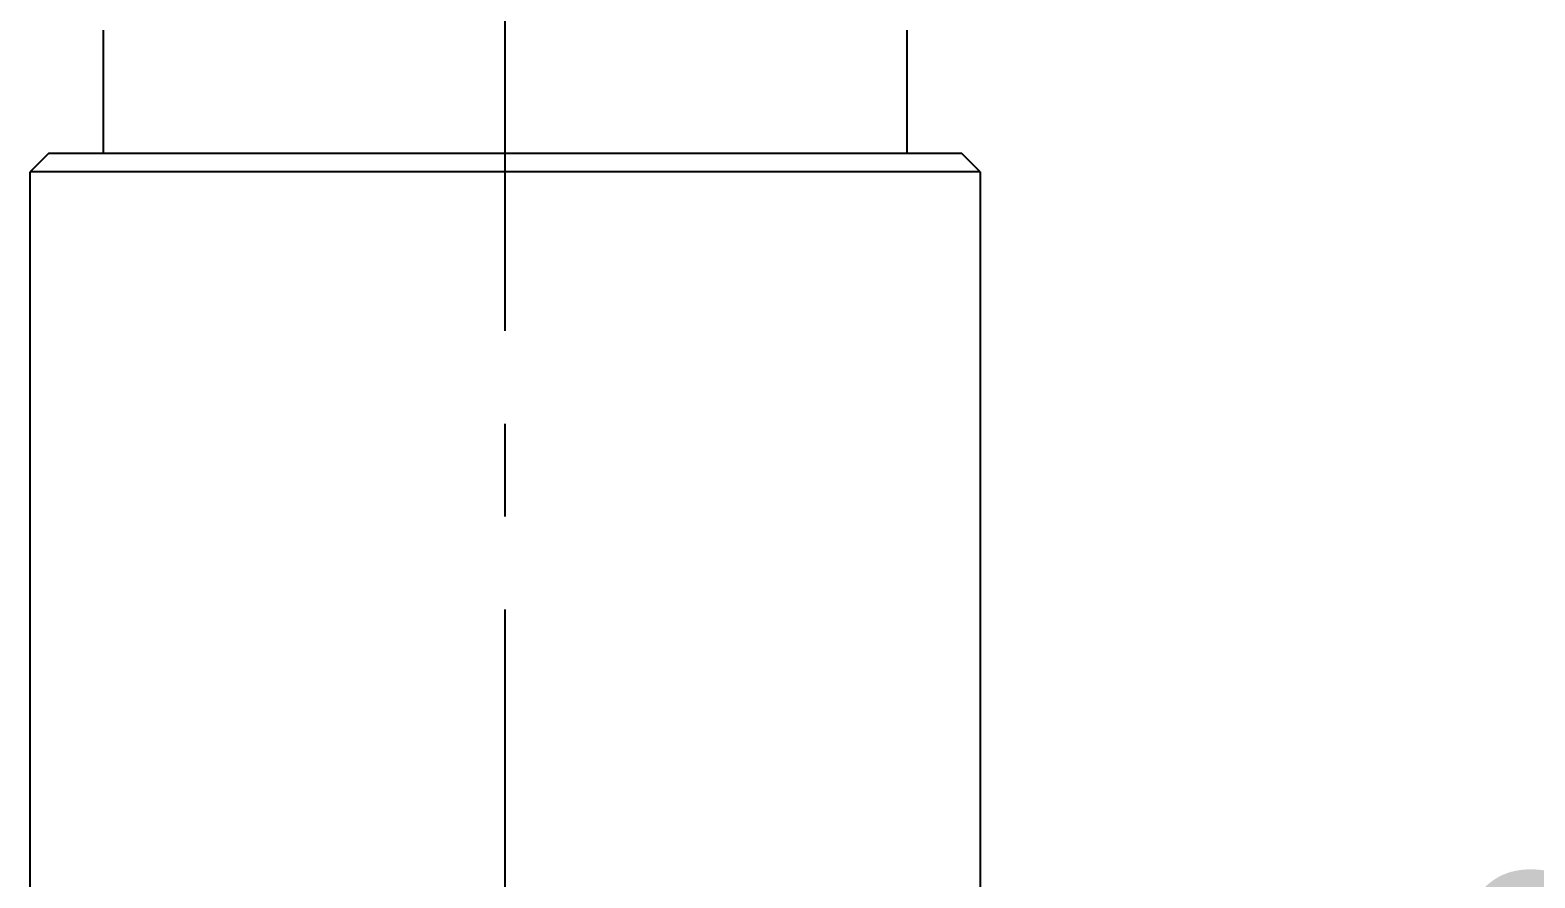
# Model space of a CAD drawing. Header units: millimetres. Extents: x 17655 to 18496, y 1152 to 1747.
# Drawn here: x 17802.77 to 17843.95, y 1456.63 to 1479.81 of the extents above; entities that cross this region are included whole.
import ezdxf

# ---------------------------------------------------------------- set-up
doc = ezdxf.new("R2010")
doc.units = ezdxf.units.MM
doc.linetypes.add('CENTERX2', pattern=[20.32, 12.7, -2.54, 2.54, -2.54])
doc.layers.add('CENTER', color=1, linetype='CENTERX2')
doc.layers.add('DIM', color=3, linetype='Continuous')
doc.styles.get("Standard").update_dxf_attribs({"font": 'arial.ttf'})
doc.dimstyles.new('A4', dxfattribs={"dimtxt": 4, "dimasz": 3.5, "dimexe": 0.7, "dimexo": 0.625, "dimgap": 0.5, "dimtad": 1, "dimdec": 1, "dimdsep": 46, "dimtxsty": 'Standard', "dimcen": 2.5, "dimclrd": 5, "dimclre": 5, "dimclrt": 7, "dimadec": 3, "dimazin": 2, "dimtfac": 1, "dimtdec": 1, "dimtmove": 0, "dimatfit": 3, "dimfxl": 1.25, "dimarcsym": 0})

# ---------------------------------------------------------------- blocks, each defined once
blk = doc.blocks.new('*D45')
at = {"layer": 'DIM', "color": 3, "lineweight": -2, "transparency": 16777216}
for p, q in [((17850.129, 1488.525), (17850.204, 1488.525)), ((17849.504, 1482.525), (17849.504, 1458.793)), ((17849.504, 1424.935), (17849.504, 1448.666)), ((17850.129, 1418.935), (17850.204, 1418.935))]:
    blk.add_line(p, q, dxfattribs=at)
at = {"layer": 'DIM', "color": 3, "transparency": 16777216}
for points in [[(17848.504, 1482.525), (17850.504, 1482.525), (17849.504, 1488.525)], [(17848.504, 1424.935), (17850.504, 1424.935), (17849.504, 1418.935)]]:
    blk.add_solid(points, dxfattribs=at)
at = {"layer": 'DIM', "color": 4, "transparency": 16777216, "insert": (17849.504, 1453.73), "char_height": 6, "attachment_point": 5}
blk.add_mtext('69.6', dxfattribs=at)

msp = doc.modelspace()

# ---------------------------------------------------------------- linework, layer by layer
for p, q in [((17804.773, 1479.811), (17804.774, 1476.435)), ((17826.774, 1476.435), (17826.773, 1479.812)), ((17803.274, 1476.435), (17802.774, 1475.935)), ((17828.274, 1476.435), (17803.274, 1476.435)), ((17828.774, 1475.935), (17828.274, 1476.435)), ((17828.774, 1475.935), (17802.774, 1475.935))]:
    msp.add_line(p, q)
for points in [[(17802.774, 1452.303), (17802.774, 1475.935)], [(17828.774, 1475.935), (17828.774, 1453.21)]]:
    msp.add_open_spline(points, degree=1)
at = {"layer": 'CENTER'}
msp.add_line((17815.773, 1410.628), (17815.773, 1509.935), dxfattribs=at)

# ---------------------------------------------------------------- dimensions: what is measured, and where the dimension line sits
at = {"layer": 'DIM'}
dim = msp.add_linear_dim(base=(17849.504, 1418.935), p1=(17849.504, 1488.525), p2=(17849.504, 1418.935), angle=90, dimstyle='A4', override={"dimtxt": 6, "dimasz": 6, "dimgap": 2, "dimtad": 0, "dimtih": 1, "dimclrd": 3, "dimclre": 3, "dimclrt": 4}, dxfattribs=at)
dim.commit()
dim.dimension.update_dxf_attribs({"geometry": '*D45', "text_midpoint": (17849.504, 1453.73)})

doc.saveas('drawing.dxf')
